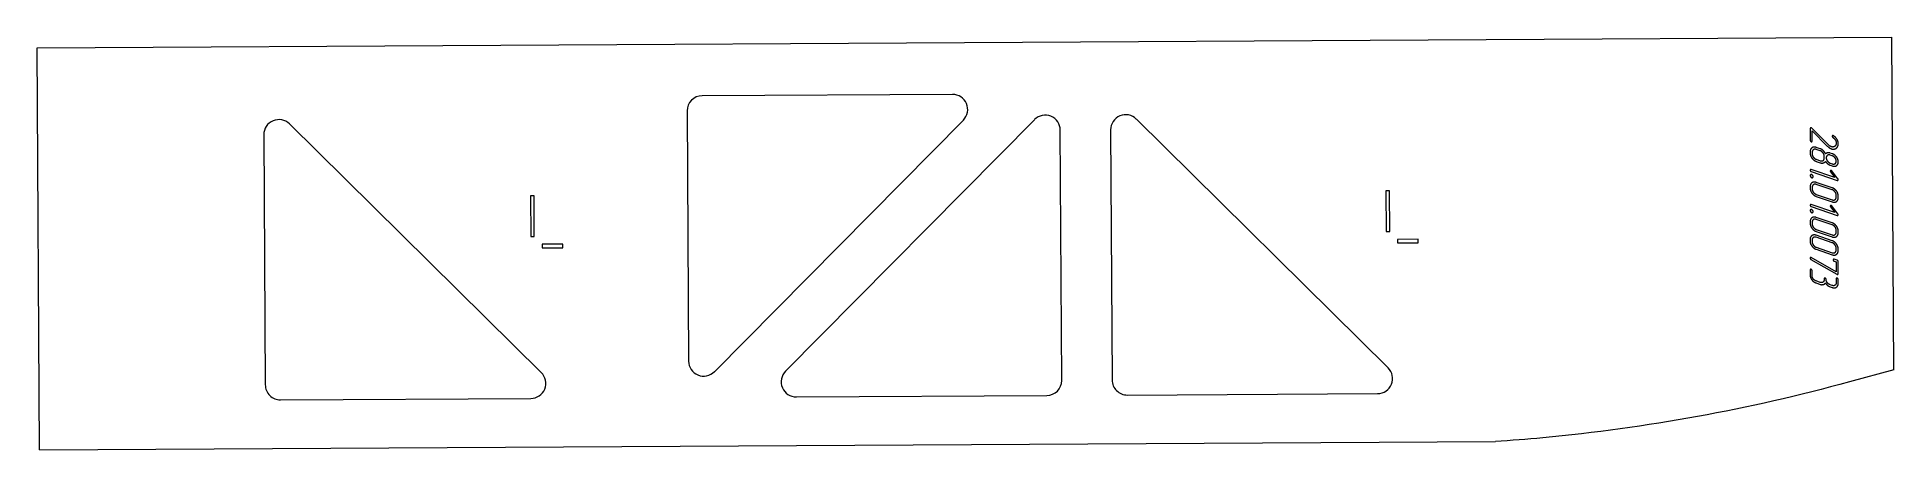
# Model space of a CAD drawing. Header units: millimetres. Extents: x -2 to 1843, y 0 to 411.
import ezdxf

# ---------------------------------------------------------------- set-up
doc = ezdxf.new("R2010")
doc.units = ezdxf.units.MM
doc.linetypes.add('K5LT_BASIC', pattern=[0])
doc.layers.add('Engraving', color=7, linetype='Continuous')

msp = doc.modelspace()

# ---------------------------------------------------------------- linework, layer by layer
at = {"color": 143, "linetype": 'K5LT_BASIC', "lineweight": 15, "true_color": 0x33acca}
for p, q in [((-2.3, 400), (1840.6, 410.6)), ((1842.5, 79.7), (1840.6, 410.6)), ((0, 0), (-2.3, 400)), ((907.2, 353.6), (658.4, 352.2)), ((643.5, 337.1), (644.9, 88.3)), ((498.7, 76.8), (248.5, 324.2)), ((670.6, 77.8), (918, 328)), ((988.7, 328.4), (741.3, 78.2)), ((1015.8, 69.2), (1014.3, 318)), ((1064.3, 318.3), (1065.8, 69.5)), ((1340.1, 81.7), (1089.9, 329)), ((222.9, 313.4), (224.4, 64.7)), ((487.9, 252.7), (488.1, 212.2)), ((491.4, 252.7), (487.9, 252.7)), ((491.6, 212.2), (491.4, 252.7)), ((1341.4, 257.6), (1337.9, 257.6)), ((1337.9, 257.6), (1338.1, 217.1)), ((1341.6, 217.1), (1341.4, 257.6)), ((488.1, 212.2), (491.6, 212.2)), ((519.9, 204.6), (499.4, 204.5)), ((499.4, 204.5), (499.5, 201)), ((520, 201.1), (519.9, 204.6)), ((1338.1, 217.1), (1341.6, 217.1)), ((1369.9, 209.5), (1349.4, 209.4)), ((1349.4, 209.4), (1349.4, 205.9)), ((1349.4, 205.9), (1369.9, 206)), ((1369.9, 206), (1369.9, 209.5)), ((499.5, 201), (520, 201.1)), ((1842.5, 79.7), (1798.3, 67.6)), ((1080.9, 54.6), (1329.6, 56)), ((239.4, 49.8), (488.2, 51.2)), ((752.1, 52.7), (1000.9, 54.1)), ((0, 0), (1446.6, 8.3))]:
    msp.add_line(p, q, dxfattribs=at)
for centre, start, end in [((658.5, 337.2), 90.3279, 180.3279), ((907.3, 338.6), 315.3279, 90.3279), ((999.3, 317.9), 0.3279, 135.3279), ((1079.3, 318.4), 45.3279, 180.3279), ((237.9, 313.5), 45.3279, 180.3279), ((488.1, 66.2), 270.3279, 45.3279), ((659.9, 88.4), 180.3279, 315.3279), ((752, 67.7), 135.3279, 270.3279), ((1329.5, 71), 270.3279, 45.3279), ((239.4, 64.8), 180.3279, 270.3279), ((1000.8, 69.1), 270.3279, 0.3279), ((1080.8, 69.6), 180.3279, 270.3279)]:
    msp.add_arc(centre, 15, start, end, dxfattribs=at)
msp.add_open_spline([(1798.3, 67.6), (1748.6, 53.9), (1647.8, 31), (1529.5, 14.7), (1462.3, 9.3), (1446.6, 8.3)], degree=3, knots=[0, 0, 0, 0, 1, 2, 2.303711, 2.303711, 2.303711, 2.303711], dxfattribs=at)
at = {"layer": 'Engraving', "color": 143, "linetype": 'K5LT_BASIC', "lineweight": 15, "true_color": 0x33acca}
for p, q in [((1759.5, 319.7), (1759.5, 307.8)), ((1777.5, 303.5), (1761, 320)), ((1761.4, 307.1), (1761.5, 317.2)), ((1761.5, 317.2), (1776.4, 302.2)), ((1759.4, 297), (1759.4, 295)), ((1761.4, 296.3), (1761.4, 294.3)), ((1769.4, 299.5), (1765.4, 300.9)), ((1769.4, 297.5), (1765.4, 298.9)), ((1778.3, 302.8), (1777.5, 303.5)), ((1779, 302.2), (1778.3, 302.8)), ((1782.6, 312.4), (1782.2, 312.6)), ((1783.9, 270.8), (1760.4, 278.8)), ((1760.4, 276.8), (1786.3, 268)), ((1765.4, 289), (1769.4, 287.6)), ((1765.4, 287), (1769.4, 285.6)), ((1773.4, 290.2), (1773.4, 292.2)), ((1781.4, 294.5), (1779.3, 295.2)), ((1781.3, 292.5), (1779.3, 293.2)), ((1779.3, 285.2), (1781.3, 284.5)), ((1779.3, 283.2), (1781.3, 282.5)), ((1787, 269.5), (1781, 277.5)), ((1781.3, 282.5), (1781.9, 282.3)), ((1781.9, 282.3), (1782.6, 282.2)), ((1782.6, 282.2), (1783.6, 282.1)), ((1787.2, 287.8), (1786.9, 288.9)), ((1787.3, 287.1), (1787.2, 287.8)), ((1787.3, 286.5), (1787.3, 287.1)), ((1759.4, 262.1), (1759.4, 260.1)), ((1761.4, 261.5), (1761.4, 259.5)), ((1781.3, 260.6), (1765.4, 266.1)), ((1781.3, 258.7), (1765.4, 264.1)), ((1779.6, 276.5), (1783.9, 270.8)), ((1783.8, 236), (1760.4, 244)), ((1760.4, 242), (1786.2, 233.2)), ((1765.4, 254.1), (1781.3, 248.7)), ((1765.4, 252.1), (1781.3, 246.7)), ((1779.6, 241.7), (1783.8, 236)), ((1786.9, 234.7), (1781, 242.6)), ((1785.3, 251.3), (1785.3, 253.3)), ((1787.2, 250.6), (1787.2, 252.6)), ((1759.4, 227.3), (1759.4, 225.3)), ((1761.4, 226.6), (1761.4, 224.6)), ((1781.3, 225.8), (1765.3, 231.3)), ((1781.2, 223.8), (1765.3, 229.3)), ((1759.3, 209.5), (1759.3, 207.5)), ((1761.3, 208.9), (1761.3, 206.9)), ((1765.3, 219.3), (1781.2, 213.9)), ((1765.3, 217.3), (1781.2, 211.9)), ((1781.2, 208), (1765.3, 213.5)), ((1781.2, 206.1), (1765.3, 211.5)), ((1785.2, 216.5), (1785.2, 218.5)), ((1787.2, 215.8), (1787.2, 217.8)), ((1759.3, 190.7), (1759.5, 190.1)), ((1760.1, 189.5), (1785.9, 174.7)), ((1760.5, 191.3), (1760.3, 191.5)), ((1785.2, 177.2), (1760.5, 191.3)), ((1765.3, 201.5), (1781.2, 196.1)), ((1765.3, 199.5), (1781.2, 194.1)), ((1786.2, 188.6), (1783.2, 189.6)), ((1783.2, 187.6), (1785.2, 186.9)), ((1785.2, 198.7), (1785.2, 200.7)), ((1785.2, 186.9), (1785.2, 177.2)), ((1787.2, 198), (1787.2, 200)), ((1787.2, 175.3), (1787.2, 187.2)), ((1759.3, 179), (1759.3, 174)), ((1761.3, 173.3), (1761.3, 178.3)), ((1769.2, 166.6), (1765.3, 168)), ((1773.2, 170.2), (1773.2, 169.2)), ((1785.2, 170.1), (1785.2, 166.2)), ((1785.9, 174.7), (1786.2, 174.6)), ((1787.2, 165.5), (1787.2, 169.5)), ((1765.3, 166), (1769.2, 164.6)), ((1777.7, 162.8), (1778.1, 162.6)), ((1778.1, 162.6), (1778.5, 162.4)), ((1778.5, 162.4), (1779.2, 162.2)), ((1781.2, 163.5), (1779.2, 164.2)), ((1779.2, 162.2), (1781.2, 161.5))]:
    msp.add_line(p, q, dxfattribs=at)
for points in [[(1759.8, 320.3), (1759.5, 320.1), (1759.5, 319.7)], [(1760.5, 320.3), (1760.1, 320.5), (1759.8, 320.3)], [(1761, 320), (1760.8, 320.2), (1760.5, 320.3)], [(1761.2, 300.5), (1759.4, 299.2), (1759.4, 297)], [(1759.5, 307.8), (1759.5, 307.3), (1759.8, 307)], [(1759.8, 307), (1760.1, 306.6), (1760.4, 306.5)], [(1760.4, 306.5), (1760.8, 306.4), (1761.1, 306.6)], [(1761.1, 306.6), (1761.4, 306.8), (1761.4, 307.1)], [(1765.4, 300.9), (1762.9, 301.7), (1761.2, 300.5)], [(1762.6, 298.6), (1761.4, 297.8), (1761.4, 296.3)], [(1765.4, 298.9), (1763.8, 299.4), (1762.6, 298.6)], [(1772.3, 297.7), (1770.9, 299), (1769.4, 299.5)], [(1772.2, 295.4), (1771, 297), (1769.4, 297.5)], [(1773.4, 292.2), (1773.4, 293.9), (1772.2, 295.4)], [(1774.7, 294.5), (1773.7, 296.4), (1772.3, 297.7)], [(1776.7, 295.4), (1775.5, 295.3), (1774.7, 294.5)], [(1776.4, 302.2), (1777.6, 301), (1778.6, 300.4)], [(1779.3, 295.2), (1777.9, 295.6), (1776.7, 295.4)], [(1778.6, 300.4), (1779.5, 299.8), (1780.5, 299.4)], [(1780.5, 301.5), (1779.7, 301.8), (1779, 302.2)], [(1783.9, 302), (1782.5, 300.8), (1780.5, 301.5)], [(1780.5, 299.4), (1783.3, 298.5), (1785.4, 300.1)], [(1781.5, 312.5), (1781.3, 312.3), (1781.3, 311.9)], [(1781.3, 311.9), (1781.3, 311.5), (1781.4, 311.3)], [(1781.4, 311.3), (1781.6, 311), (1781.9, 310.8)], [(1782.2, 312.6), (1781.8, 312.7), (1781.5, 312.5)], [(1781.9, 310.8), (1783.8, 309.4), (1784.5, 308)], [(1786.2, 308.6), (1785, 310.8), (1782.6, 312.4)], [(1784.9, 303.3), (1784.5, 302.5), (1783.9, 302)], [(1784.5, 308), (1785.3, 306.5), (1785.3, 305.1)], [(1785.3, 305.1), (1785.3, 304.2), (1784.9, 303.3)], [(1785.4, 300.1), (1787.3, 301.7), (1787.3, 304.6)], [(1787.3, 304.6), (1787.3, 306.6), (1786.2, 308.6)], [(1759.4, 295), (1759.4, 292.5), (1761.2, 290.1)], [(1759.7, 278.8), (1759.4, 278.4), (1759.4, 278.2)], [(1759.4, 278.2), (1759.4, 277.7), (1759.7, 277.4)], [(1760.4, 278.8), (1759.9, 279), (1759.7, 278.8)], [(1759.7, 277.4), (1759.9, 277), (1760.4, 276.8)], [(1761.2, 290.1), (1762.9, 287.8), (1765.4, 287)], [(1761.4, 294.3), (1761.4, 292.6), (1762.6, 291.1)], [(1762.6, 291.1), (1763.7, 289.5), (1765.4, 289)], [(1769.4, 287.6), (1771, 287), (1772.2, 287.8)], [(1769.4, 285.6), (1771, 285), (1772.5, 285.5)], [(1772.2, 287.8), (1773.4, 288.5), (1773.4, 290.2)], [(1772.5, 285.5), (1774, 285.9), (1774.7, 287)], [(1774.7, 287), (1775.6, 285.6), (1776.7, 284.6)], [(1776.5, 293), (1775.4, 292.2), (1775.3, 290.6)], [(1775.3, 290.6), (1775.3, 288.9), (1776.5, 287.4)], [(1779.3, 293.2), (1777.7, 293.7), (1776.5, 293)], [(1776.5, 287.4), (1777.6, 285.8), (1779.3, 285.2)], [(1776.7, 284.6), (1777.9, 283.7), (1779.3, 283.2)], [(1779.6, 277.9), (1779.3, 277.7), (1779.3, 277.3)], [(1779.3, 277.3), (1779.3, 276.9), (1779.6, 276.5)], [(1780.3, 278), (1779.9, 278.1), (1779.6, 277.9)], [(1781, 277.5), (1780.5, 277.9), (1780.3, 278)], [(1784.2, 290.3), (1783, 291.9), (1781.3, 292.5)], [(1781.3, 284.5), (1783, 284), (1784.1, 284.7)], [(1785.6, 291.3), (1783.7, 293.7), (1781.4, 294.5)], [(1783.6, 282.1), (1784.7, 282.2), (1785.6, 282.8)], [(1784.1, 284.7), (1785.3, 285.5), (1785.3, 287.1)], [(1785.3, 287.1), (1785.3, 288.8), (1784.2, 290.3)], [(1786.9, 288.9), (1786.5, 290.1), (1785.6, 291.3)], [(1785.6, 282.8), (1787.3, 284), (1787.3, 286.5)], [(1759.8, 273.7), (1759.4, 273.5), (1759.4, 272.8)], [(1759.4, 272.8), (1759.4, 272.1), (1759.9, 271.5)], [(1761.1, 265.7), (1759.4, 264.4), (1759.4, 262.1)], [(1759.4, 260.1), (1759.4, 257.7), (1761.2, 255.3)], [(1760.9, 273.8), (1760.3, 274), (1759.8, 273.7)], [(1759.9, 271.5), (1760.4, 271), (1760.9, 270.8)], [(1761.8, 273.1), (1761.2, 273.7), (1760.9, 273.8)], [(1760.9, 270.8), (1761.4, 270.6), (1761.9, 270.9)], [(1765.4, 266.1), (1762.9, 266.9), (1761.1, 265.7)], [(1762.6, 263.8), (1761.4, 263), (1761.4, 261.5)], [(1761.4, 259.5), (1761.4, 257.9), (1762.5, 256.3)], [(1762.4, 271.8), (1762.4, 272.5), (1761.8, 273.1)], [(1761.9, 270.9), (1762.4, 271.2), (1762.4, 271.8)], [(1765.4, 264.1), (1763.8, 264.6), (1762.6, 263.8)], [(1785.5, 257.5), (1783.7, 259.8), (1781.3, 260.6)], [(1784.1, 256.5), (1782.9, 258.1), (1781.3, 258.7)], [(1786.3, 268), (1786.7, 267.9), (1787, 268.1)], [(1787.2, 268.7), (1787.2, 269.1), (1787, 269.5)], [(1787, 268.1), (1787.2, 268.3), (1787.2, 268.7)], [(1759.6, 244), (1759.4, 243.5), (1759.4, 243.4)], [(1759.4, 243.4), (1759.4, 242.9), (1759.6, 242.6)], [(1760.4, 244), (1759.9, 244.2), (1759.6, 244)], [(1759.6, 242.6), (1759.9, 242.2), (1760.4, 242)], [(1761.2, 255.3), (1762.9, 253), (1765.4, 252.1)], [(1762.5, 256.3), (1763.7, 254.7), (1765.4, 254.1)], [(1779.6, 243.1), (1779.3, 242.9), (1779.3, 242.5)], [(1779.3, 242.5), (1779.3, 242.1), (1779.6, 241.7)], [(1780.3, 243.2), (1779.9, 243.3), (1779.6, 243.1)], [(1781, 242.6), (1780.5, 243.1), (1780.3, 243.2)], [(1781.3, 248.7), (1782.9, 248.1), (1784.1, 248.9)], [(1781.3, 246.7), (1783.8, 245.8), (1785.5, 247)], [(1785.3, 253.3), (1785.3, 255), (1784.1, 256.5)], [(1784.1, 248.9), (1785.3, 249.7), (1785.3, 251.3)], [(1787.2, 252.6), (1787.3, 255.1), (1785.5, 257.5)], [(1785.5, 247), (1787.2, 248.2), (1787.2, 250.6)], [(1759.8, 238.9), (1759.4, 238.7), (1759.4, 238)], [(1759.4, 238), (1759.4, 237.3), (1759.9, 236.7)], [(1761.1, 230.9), (1759.4, 229.6), (1759.4, 227.3)], [(1759.4, 225.3), (1759.4, 222.8), (1761.1, 220.5)], [(1760.9, 239), (1760.3, 239.2), (1759.8, 238.9)], [(1759.9, 236.7), (1760.3, 236.2), (1760.9, 236)], [(1761.8, 238.3), (1761.2, 238.8), (1760.9, 239)], [(1760.9, 236), (1761.4, 235.8), (1761.9, 236.1)], [(1765.3, 231.3), (1762.8, 232.1), (1761.1, 230.9)], [(1762.5, 229), (1761.4, 228.2), (1761.4, 226.6)], [(1761.4, 224.6), (1761.4, 223), (1762.5, 221.5)], [(1762.4, 237), (1762.4, 237.7), (1761.8, 238.3)], [(1761.9, 236.1), (1762.4, 236.4), (1762.4, 237)], [(1765.3, 229.3), (1763.7, 229.8), (1762.5, 229)], [(1762.5, 221.5), (1763.6, 219.9), (1765.3, 219.3)], [(1784.1, 221.7), (1782.9, 223.3), (1781.2, 223.8)], [(1785.4, 222.7), (1783.6, 225), (1781.3, 225.8)], [(1785.2, 218.5), (1785.2, 220.1), (1784.1, 221.7)], [(1787.2, 217.8), (1787.2, 220.3), (1785.4, 222.7)], [(1786.2, 233.2), (1786.7, 233.1), (1786.9, 233.3)], [(1787.2, 233.9), (1787.2, 234.3), (1786.9, 234.7)], [(1786.9, 233.3), (1787.2, 233.5), (1787.2, 233.9)], [(1761.1, 213.1), (1759.3, 211.8), (1759.3, 209.5)], [(1759.3, 207.5), (1759.3, 205.1), (1761.1, 202.7)], [(1761.1, 220.5), (1762.9, 218.1), (1765.3, 217.3)], [(1765.3, 213.5), (1762.8, 214.3), (1761.1, 213.1)], [(1762.5, 211.2), (1761.3, 210.4), (1761.3, 208.9)], [(1761.3, 206.9), (1761.3, 205.3), (1762.5, 203.7)], [(1765.3, 211.5), (1763.7, 212), (1762.5, 211.2)], [(1762.5, 203.7), (1763.6, 202.1), (1765.3, 201.5)], [(1781.2, 213.9), (1782.9, 213.3), (1784, 214.1)], [(1781.2, 211.9), (1783.7, 211), (1785.5, 212.2)], [(1785.4, 204.9), (1783.6, 207.2), (1781.2, 208)], [(1784, 203.9), (1782.9, 205.5), (1781.2, 206.1)], [(1784, 214.1), (1785.2, 214.9), (1785.2, 216.5)], [(1785.2, 200.7), (1785.2, 202.4), (1784, 203.9)], [(1787.2, 200), (1787.2, 202.5), (1785.4, 204.9)], [(1785.5, 212.2), (1787.2, 213.4), (1787.2, 215.8)], [(1759.6, 191.4), (1759.3, 191.1), (1759.3, 190.7)], [(1759.5, 190.1), (1760, 189.6), (1760.1, 189.5)], [(1760.3, 191.5), (1759.8, 191.6), (1759.6, 191.4)], [(1761.1, 202.7), (1762.9, 200.4), (1765.3, 199.5)], [(1781.2, 196.1), (1782.8, 195.5), (1784, 196.3)], [(1781.2, 194.1), (1783.7, 193.2), (1785.4, 194.4)], [(1782.5, 189.5), (1782.2, 189.1), (1782.2, 188.9)], [(1782.2, 188.9), (1782.2, 188.5), (1782.5, 188.1)], [(1783.2, 189.6), (1782.7, 189.8), (1782.5, 189.5)], [(1782.5, 188.1), (1782.7, 187.8), (1783.2, 187.6)], [(1784, 196.3), (1785.2, 197.1), (1785.2, 198.7)], [(1785.4, 194.4), (1787.2, 195.6), (1787.2, 198)], [(1787.2, 187.2), (1787.2, 188.2), (1786.2, 188.6)], [(1759.6, 179.6), (1759.3, 179.4), (1759.3, 179)], [(1759.3, 174), (1759.3, 171.5), (1761, 169.2)], [(1760.3, 179.6), (1759.9, 179.7), (1759.6, 179.6)], [(1760.9, 179.2), (1760.5, 179.5), (1760.3, 179.6)], [(1761.3, 178.3), (1761.3, 178.8), (1760.9, 179.2)], [(1761, 169.2), (1762.8, 166.8), (1765.3, 166)], [(1762.4, 170.1), (1761.3, 171.6), (1761.3, 173.3)], [(1765.3, 168), (1763.6, 168.5), (1762.4, 170.1)], [(1772.1, 166.8), (1770.9, 166.1), (1769.2, 166.6)], [(1773.2, 169.2), (1773.2, 167.5), (1772.1, 166.8)], [(1773.5, 170.9), (1773.2, 170.7), (1773.2, 170.2)], [(1774.2, 170.9), (1773.8, 171), (1773.5, 170.9)], [(1774.8, 170.4), (1774.4, 170.8), (1774.2, 170.9)], [(1775.2, 169.5), (1775.2, 170), (1774.8, 170.4)], [(1776.4, 166.3), (1775.2, 167.9), (1775.2, 169.5)], [(1779.2, 164.2), (1777.5, 164.8), (1776.4, 166.3)], [(1785.2, 166.2), (1785.2, 164.5), (1784, 163.7)], [(1785.4, 170.8), (1785.2, 170.6), (1785.2, 170.1)], [(1786.2, 170.8), (1785.8, 170.9), (1785.4, 170.8)], [(1786.2, 174.6), (1786.7, 174.4), (1786.9, 174.6)], [(1786.8, 170.3), (1786.4, 170.7), (1786.2, 170.8)], [(1787.2, 169.5), (1787.2, 170), (1786.8, 170.3)], [(1786.9, 174.6), (1787.2, 174.8), (1787.2, 175.3)], [(1769.2, 164.6), (1770.9, 164.1), (1772.4, 164.5)], [(1772.4, 164.5), (1773.9, 164.9), (1774.5, 166)], [(1774.5, 166), (1775.5, 164.5), (1776.6, 163.7)], [(1776.6, 163.7), (1777.2, 163.1), (1777.7, 162.8)], [(1784, 163.7), (1782.8, 163), (1781.2, 163.5)], [(1781.2, 161.5), (1783.7, 160.7), (1785.4, 161.8)], [(1785.4, 161.8), (1787.2, 163), (1787.2, 165.5)]]:
    msp.add_open_spline(points, degree=2, dxfattribs=at)

doc.saveas('drawing.dxf')
